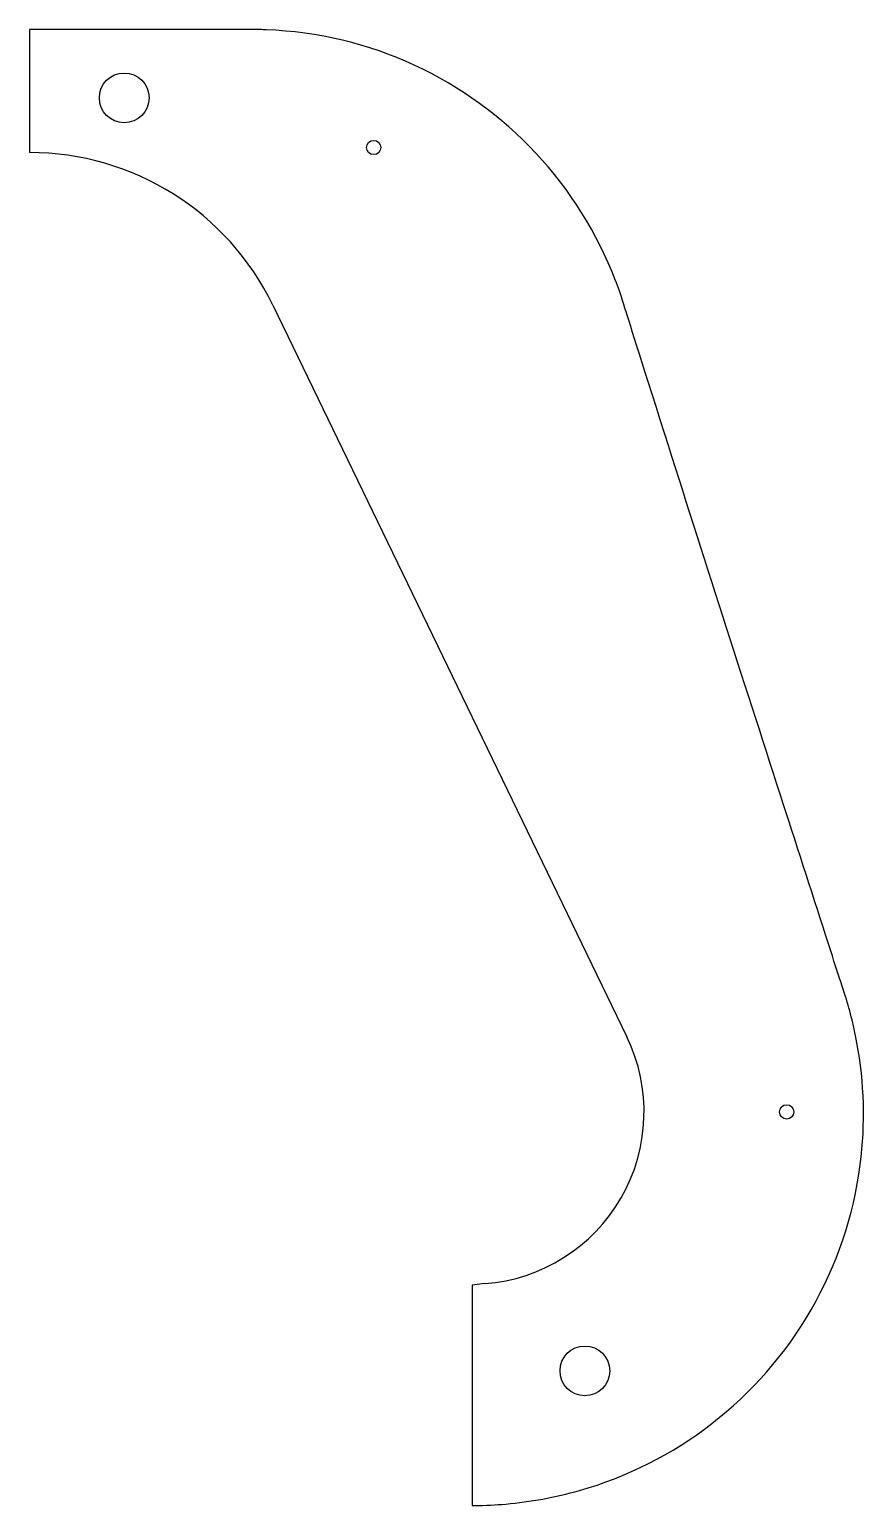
# Model space of a CAD drawing. Header units: millimetres. Extents: x 280 to 450, y -150 to 150.
import ezdxf

# ---------------------------------------------------------------- set-up
doc = ezdxf.new("R2010")
doc.units = ezdxf.units.MM
doc.layers.get('0').update_dxf_attribs({"linetype": 'CONTINUOUS'})

msp = doc.modelspace()

# ---------------------------------------------------------------- linework, layer by layer
for p, q in [((325.13, 150), (280, 150)), ((280, 150), (280, 125)), ((329.5, 93.97), (401.5, -54.75)), ((372.61, -104.9), (370, -105.23)), ((370, -105.23), (370, -150))]:
    msp.add_line(p, q)
for centre, radius in [((299.27, 136.1), 5.06), ((350, 126.02), 1.45), ((434, -70), 1.45), ((392.96, -122.65), 5.06)]:
    msp.add_circle(centre, radius)
for centre, radius, start, end in [((280, 70), 55, 25.8334, 90), ((370, -70), 35, -85.7263, 25.8334)]:
    msp.add_arc(centre, radius, start, end)
for points, knots in [([(400.89, 94.09), (400.14, 96.45), (399.76, 97.49), (395.48, 108.53), (390.05, 117.31), (376.05, 132.3), (367.69, 138.4), (348.9, 147.06), (338.68, 149.55), (327.31, 149.97), (326.61, 150), (325.13, 150)], [-331.853174, -331.853174, -331.853174, -331.853174, -328.558503, -328.558503, -309.101286, -309.101286, -290.08781, -290.08781, -271.234982, -271.234982, -269.763932, -269.763932, -269.763932, -269.763932]), ([(441.97, -34.22), (438.89, -24.68), (435.85, -15.27), (425.26, 17.57), (416.87, 43.67), (404.07, 83.92), (402.01, 90.51), (400.89, 94.09)], [-347.411508, -347.411508, -347.411508, -347.411508, -344.300791, -344.300791, -336.855466, -336.855466, -331.853174, -331.853174, -331.853174, -331.853174]), ([(445.75, -45.91), (445.4, -44.82), (445.03, -43.68), (443.73, -39.67), (442.85, -36.94), (441.97, -34.22)], [-348.704681, -348.704681, -348.704681, -348.704681, -348.29725, -348.29725, -347.411508, -347.411508, -347.411508, -347.411508]), ([(370, -150), (373.25, -150), (374.59, -149.9), (381.88, -149.27), (386.89, -148.36), (401.49, -144.21), (410.66, -139.63), (426.85, -127.09), (433.74, -119.28), (444.16, -101.24), (447.61, -91.21), (448.97, -80.66), (450.03, -72.44), (449.8, -64.12), (447.55, -51.95), (446.81, -49.18), (445.75, -45.91)], [-12.067895, -12.067895, -12.067895, -12.067895, -11.308781, -11.308781, -9.646166, -9.646166, -6.405259, -6.405259, -3.192188, -3.192188, 0, 0, 0, 2.483907, 2.483907, 3.712047, 3.712047, 3.712047, 3.712047])]:
    msp.add_open_spline(points, degree=3, knots=knots)

doc.saveas('drawing.dxf')
